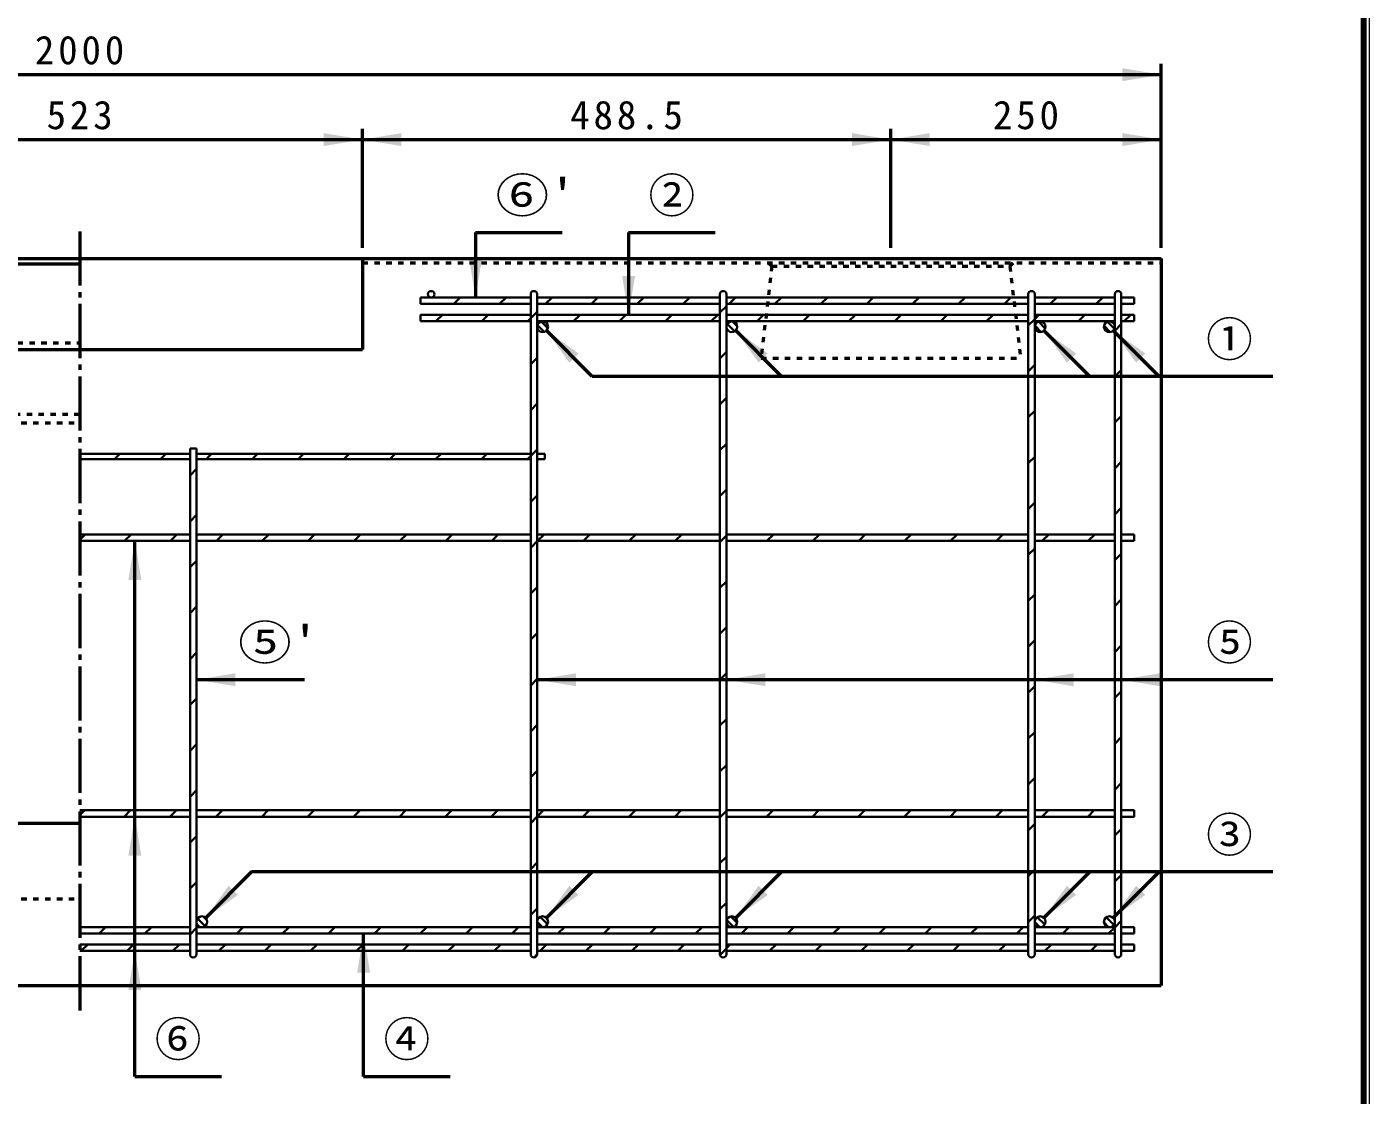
# Model space of a CAD drawing. Units: millimetres, scale not verified. Extents: x 100 to 4105, y 100 to 2870.
# Drawn here: x 2864 to 4105, y 847 to 1835 of the extents above; entities that cross this region are included whole.
import ezdxf
from ezdxf.enums import TextEntityAlignment as Align

# ---------------------------------------------------------------- set-up
doc = ezdxf.new("R2010")
doc.units = ezdxf.units.MM
doc.header["$LTSCALE"] = 5
doc.linetypes.add('USER1', pattern=[2.2, 1, -1.2])
doc.linetypes.add('USER3', pattern=[13.4, 10, -1.2, 1, -1.2])
doc.layers.add('V-nasSTD', color=7, linetype='Continuous', lineweight=50)
doc.styles.add('ＭＳ ゴシック', font='')
doc.styles.get('ＭＳ ゴシック').set_extended_font_data('MS Gothic')

msp = doc.modelspace()

# ---------------------------------------------------------------- hatches: boundary and pattern name
at = {"layer": 'V-nasSTD'}
for points in [[(3876.806, 1784.4), (3912.806, 1790.4), (3876.806, 1796.4)], [(3138.306, 1724.4), (3174.306, 1730.4), (3138.306, 1736.4)], [(3210.306, 1736.4), (3174.306, 1730.4), (3210.306, 1724.4)], [(3626.806, 1724.4), (3662.806, 1730.4), (3626.806, 1736.4)], [(3698.806, 1736.4), (3662.806, 1730.4), (3698.806, 1724.4)], [(3876.806, 1724.4), (3912.806, 1730.4), (3876.806, 1736.4)], [(3284.806, 1620.4), (3278.806, 1584.4), (3272.806, 1620.4)], [(3426.306, 1604.4), (3420.306, 1568.4), (3414.306, 1604.4)], [(3365.554, 1524.166), (3344.341, 1553.865), (3374.04, 1532.651)], [(3540.554, 1524.166), (3519.341, 1553.865), (3549.04, 1532.651)], [(3825.554, 1524.166), (3804.341, 1553.865), (3834.04, 1532.651)], [(3889.554, 1524.166), (3868.341, 1553.865), (3898.04, 1532.651)], [(2969.806, 1323.4), (2963.806, 1359.4), (2957.806, 1323.4)], [(3056.806, 1237.048), (3020.806, 1231.048), (3056.806, 1225.048)], [(3371.806, 1237.048), (3335.806, 1231.048), (3371.806, 1225.048)], [(3546.806, 1237.048), (3510.806, 1231.048), (3546.806, 1225.048)], [(3831.806, 1237.048), (3795.806, 1231.048), (3831.806, 1225.048)], [(3911.806, 1237.048), (3875.806, 1231.048), (3911.806, 1225.048)], [(2969.806, 1068.4), (2963.806, 1104.4), (2957.806, 1068.4)], [(3050.554, 1040.634), (3029.341, 1010.936), (3059.04, 1032.149)], [(3365.554, 1040.634), (3344.341, 1010.936), (3374.04, 1032.149)], [(3540.554, 1040.634), (3519.341, 1010.936), (3549.04, 1032.149)], [(3825.554, 1040.634), (3804.341, 1010.936), (3834.04, 1032.149)], [(3889.554, 1040.634), (3868.341, 1010.936), (3898.04, 1032.149)], [(3181.306, 960.4), (3175.306, 996.4), (3169.306, 960.4)], [(2969.806, 944.4), (2963.806, 980.4), (2957.806, 944.4)]]:
    msp.add_hatch(color=256, dxfattribs=at).paths.add_polyline_path(points)

# ---------------------------------------------------------------- linework, layer by layer
at = {"layer": 'V-nasSTD', "lineweight": 100}
msp.add_line((4100, 105), (4100, 2865), dxfattribs=at)
at = {"layer": 'V-nasSTD'}
for p, q in [((3912.806, 1630.4), (3912.806, 1800.4)), ((1912.806, 1790.4), (3912.806, 1790.4)), ((3174.306, 1630.4), (3174.306, 1740.4)), ((3662.806, 1630.4), (3662.806, 1740.4)), ((2651.306, 1730.4), (3174.306, 1730.4)), ((3174.306, 1730.4), (3662.806, 1730.4)), ((3662.806, 1730.4), (3912.806, 1730.4)), ((3278.806, 1644.4), (3278.806, 1584.4)), ((3278.806, 1644.4), (3358.806, 1644.4)), ((3420.306, 1644.4), (3420.306, 1568.4)), ((3420.306, 1644.4), (3500.306, 1644.4)), ((1912.806, 1620.4), (3912.806, 1620.4)), ((2651.306, 1620.4), (3174.306, 1620.4)), ((2651.306, 1615.4), (2912.806, 1615.4)), ((3174.306, 1620.4), (3174.306, 1536.4)), ((3912.806, 1620.4), (3912.806, 948.4)), ((3386.768, 1511.438), (3344.341, 1553.865)), ((3561.768, 1511.438), (3519.341, 1553.865)), ((3846.768, 1511.438), (3804.341, 1553.865)), ((3910.768, 1511.438), (3868.341, 1553.865)), ((2651.306, 1536.4), (3174.306, 1536.4)), ((4015.806, 1511.438), (3386.768, 1511.438)), ((2963.806, 864.4), (2963.806, 1359.4)), ((3120.806, 1231.048), (3020.806, 1231.048)), ((4015.806, 1231.048), (3335.806, 1231.048)), ((2032.806, 1098.4), (2912.806, 1098.4)), ((3071.768, 1053.362), (3029.341, 1010.936)), ((4015.806, 1053.362), (3071.768, 1053.362)), ((3386.768, 1053.362), (3344.341, 1010.936)), ((3561.768, 1053.362), (3519.341, 1010.936)), ((3846.768, 1053.362), (3804.341, 1010.936)), ((3910.768, 1053.362), (3868.341, 1010.936)), ((3175.306, 864.4), (3175.306, 996.4)), ((1912.806, 948.4), (3912.806, 948.4)), ((2963.806, 864.4), (3043.806, 864.4)), ((3175.306, 864.4), (3255.306, 864.4))]:
    msp.add_line(p, q, dxfattribs=at)
at = {"layer": 'V-nasSTD', "linetype": 'USER3'}
msp.add_line((2912.806, 1645.4), (2912.806, 923.4), dxfattribs=at)
at = {"layer": 'V-nasSTD', "linetype": 'USER1'}
for p, q in [((3174.306, 1616.4), (3912.806, 1616.4)), ((3552.806, 1613.4), (3542.806, 1528.4)), ((3552.806, 1613.4), (3549.806, 1616.4)), ((3552.806, 1613.4), (3772.806, 1613.4)), ((3772.806, 1613.4), (3775.806, 1616.4)), ((3772.806, 1613.4), (3782.806, 1528.4)), ((2657.306, 1542.4), (2912.806, 1542.4)), ((3542.806, 1528.4), (3782.806, 1528.4)), ((1912.806, 1468.4), (2912.806, 1468.4)), ((2912.806, 1476.289), (2662.565, 1476.289)), ((1912.806, 1028.4), (2912.806, 1028.4))]:
    msp.add_line(p, q, dxfattribs=at)
at = {"layer": 'V-nasSTD', "lineweight": 35}
for p, q in [((3227.806, 1584.4), (3329.806, 1584.4)), ((3227.806, 1584.4), (3227.806, 1578.4)), ((3227.806, 1578.4), (3329.806, 1578.4)), ((3258.65, 1578.4), (3264.65, 1584.4)), ((3301.076, 1578.4), (3307.076, 1584.4)), ((3329.806, 1587.4), (3329.806, 977.4)), ((3335.806, 1587.4), (3335.806, 977.4)), ((3335.806, 1584.4), (3504.806, 1584.4)), ((3335.806, 1578.4), (3504.806, 1578.4)), ((3343.503, 1578.4), (3349.503, 1584.4)), ((3385.929, 1578.4), (3391.929, 1584.4)), ((3428.355, 1578.4), (3434.355, 1584.4)), ((3470.782, 1578.4), (3476.782, 1584.4)), ((3504.806, 1587.4), (3504.806, 977.4)), ((3510.806, 1576.497), (3504.806, 1570.497)), ((3510.806, 1587.4), (3510.806, 977.4)), ((3510.806, 1584.4), (3789.806, 1584.4)), ((3510.806, 1578.4), (3789.806, 1578.4)), ((3519.208, 1584.4), (3513.208, 1578.4)), ((3561.635, 1584.4), (3555.635, 1578.4)), ((3598.061, 1578.4), (3604.061, 1584.4)), ((3640.488, 1578.4), (3646.488, 1584.4)), ((3682.914, 1578.4), (3688.914, 1584.4)), ((3725.34, 1578.4), (3731.34, 1584.4)), ((3767.767, 1578.4), (3773.767, 1584.4)), ((3789.806, 1587.4), (3789.806, 977.4)), ((3795.806, 1587.4), (3795.806, 977.4)), ((3795.806, 1584.4), (3869.806, 1584.4)), ((3795.806, 1578.4), (3869.806, 1578.4)), ((3810.193, 1578.4), (3816.193, 1584.4)), ((3852.62, 1578.4), (3858.62, 1584.4)), ((3869.806, 1587.4), (3869.806, 977.4)), ((3875.806, 1587.4), (3875.806, 977.4)), ((3875.806, 1584.4), (3887.806, 1584.4)), ((3875.806, 1578.4), (3887.806, 1578.4)), ((3887.806, 1584.4), (3887.806, 1578.4)), ((3227.806, 1568.4), (3329.806, 1568.4)), ((3227.806, 1568.4), (3227.806, 1562.4)), ((3248.15, 1568.4), (3242.15, 1562.4)), ((3284.576, 1562.4), (3290.576, 1568.4)), ((3327.003, 1562.4), (3329.806, 1565.203)), ((3335.806, 1571.203), (3329.806, 1565.203)), ((3335.806, 1568.4), (3504.806, 1568.4)), ((3369.429, 1562.4), (3375.429, 1568.4)), ((3411.855, 1562.4), (3417.855, 1568.4)), ((3454.282, 1562.4), (3460.282, 1568.4)), ((3496.708, 1562.4), (3502.708, 1568.4)), ((3510.806, 1568.4), (3789.806, 1568.4)), ((3539.135, 1562.4), (3545.135, 1568.4)), ((3581.561, 1562.4), (3587.561, 1568.4)), ((3623.988, 1562.4), (3629.988, 1568.4)), ((3666.414, 1562.4), (3672.414, 1568.4)), ((3708.84, 1562.4), (3714.84, 1568.4)), ((3751.267, 1562.4), (3757.267, 1568.4)), ((3795.806, 1564.513), (3789.806, 1558.513)), ((3869.806, 1568.4), (3795.806, 1568.4)), ((3799.693, 1568.4), (3795.806, 1564.513)), ((3836.12, 1562.4), (3842.12, 1568.4)), ((3875.806, 1568.4), (3887.806, 1568.4)), ((3878.546, 1562.4), (3884.546, 1568.4)), ((3887.806, 1568.4), (3887.806, 1562.4)), ((3227.806, 1562.4), (3329.806, 1562.4)), ((3504.806, 1562.4), (3335.806, 1562.4)), ((3335.989, 1558.742), (3342.147, 1552.584)), ((3339.56, 1562.243), (3345.648, 1556.154)), ((3789.806, 1562.4), (3510.806, 1562.4)), ((3511.524, 1559.983), (3518.389, 1553.119)), ((3516.194, 1562.385), (3520.79, 1557.788)), ((3869.806, 1562.4), (3795.806, 1562.4)), ((3795.914, 1558.436), (3801.842, 1552.509)), ((3799.265, 1562.157), (3805.562, 1555.859)), ((3859.859, 1558.131), (3865.536, 1552.454)), ((3862.999, 1562.062), (3869.468, 1555.593)), ((3875.806, 1559.66), (3869.806, 1553.66)), ((3875.806, 1562.4), (3887.806, 1562.4)), ((3335.806, 1528.777), (3329.806, 1522.777)), ((3510.806, 1534.071), (3504.806, 1528.071)), ((3795.806, 1522.086), (3789.806, 1516.086)), ((3875.806, 1517.233), (3869.806, 1511.233)), ((3510.806, 1491.645), (3504.806, 1485.645)), ((3335.806, 1486.35), (3329.806, 1480.35)), ((3795.806, 1479.66), (3789.806, 1473.66)), ((3875.806, 1474.807), (3869.806, 1468.807)), ((2912.806, 1439.9), (3014.806, 1439.9)), ((2944.944, 1434.9), (2949.944, 1439.9)), ((2987.371, 1434.9), (2992.371, 1439.9)), ((3014.806, 1444.9), (3014.806, 977.4)), ((3014.806, 1444.9), (3020.806, 1444.9)), ((3020.806, 1444.9), (3020.806, 977.4)), ((3020.806, 1439.9), (3329.806, 1439.9)), ((3034.797, 1439.9), (3029.797, 1434.9)), ((3072.223, 1434.9), (3077.223, 1439.9)), ((3114.65, 1434.9), (3119.65, 1439.9)), ((3157.076, 1434.9), (3162.076, 1439.9)), ((3199.503, 1434.9), (3204.503, 1439.9)), ((3241.929, 1434.9), (3246.929, 1439.9)), ((3284.355, 1434.9), (3289.355, 1439.9)), ((3335.806, 1443.924), (3329.806, 1437.924)), ((3335.806, 1439.9), (3342.806, 1439.9)), ((3342.806, 1439.9), (3342.806, 1434.9)), ((3510.806, 1449.218), (3504.806, 1443.218)), ((2912.806, 1434.9), (3014.806, 1434.9)), ((3020.806, 1434.9), (3329.806, 1434.9)), ((3326.782, 1434.9), (3329.806, 1437.924)), ((3335.806, 1434.9), (3342.806, 1434.9)), ((3795.806, 1437.233), (3789.806, 1431.233)), ((3875.806, 1432.381), (3869.806, 1426.381)), ((3020.806, 1425.909), (3014.806, 1419.909)), ((3510.806, 1406.792), (3504.806, 1400.792)), ((3335.806, 1401.497), (3329.806, 1395.497)), ((3795.806, 1394.807), (3789.806, 1388.807)), ((3020.806, 1383.482), (3014.806, 1377.482)), ((3875.806, 1389.954), (3869.806, 1383.954)), ((2912.806, 1365.4), (3014.806, 1365.4)), ((2912.806, 1360.335), (2917.871, 1365.4)), ((2954.297, 1359.4), (2960.297, 1365.4)), ((2996.723, 1359.4), (3002.723, 1365.4)), ((3020.806, 1365.4), (3329.806, 1365.4)), ((3039.15, 1359.4), (3045.15, 1365.4)), ((3081.576, 1359.4), (3087.576, 1365.4)), ((3124.003, 1359.4), (3130.003, 1365.4)), ((3166.429, 1359.4), (3172.429, 1365.4)), ((3208.855, 1359.4), (3214.855, 1365.4)), ((3251.282, 1359.4), (3257.282, 1365.4)), ((3293.708, 1359.4), (3299.708, 1365.4)), ((3335.806, 1365.4), (3504.806, 1365.4)), ((3342.135, 1365.4), (3336.135, 1359.4)), ((3378.561, 1359.4), (3384.561, 1365.4)), ((3420.988, 1359.4), (3426.988, 1365.4)), ((3463.414, 1359.4), (3469.414, 1365.4)), ((3510.806, 1365.4), (3789.806, 1365.4)), ((3511.84, 1365.4), (3510.806, 1364.365)), ((3554.267, 1365.4), (3548.267, 1359.4)), ((3596.693, 1365.4), (3590.693, 1359.4)), ((3633.12, 1359.4), (3639.12, 1365.4)), ((3675.546, 1359.4), (3681.546, 1365.4)), ((3717.972, 1359.4), (3723.972, 1365.4)), ((3760.399, 1359.4), (3766.399, 1365.4)), ((3795.806, 1365.4), (3869.806, 1365.4)), ((3802.825, 1359.4), (3808.825, 1365.4)), ((3845.252, 1359.4), (3851.252, 1365.4)), ((3875.806, 1365.4), (3887.806, 1365.4)), ((3887.806, 1365.4), (3887.806, 1359.4)), ((2912.806, 1359.4), (3014.806, 1359.4)), ((3020.806, 1359.4), (3329.806, 1359.4)), ((3335.806, 1359.071), (3329.806, 1353.071)), ((3335.806, 1359.4), (3504.806, 1359.4)), ((3510.806, 1364.365), (3504.806, 1358.365)), ((3510.806, 1359.4), (3789.806, 1359.4)), ((3795.806, 1359.4), (3869.806, 1359.4)), ((3875.806, 1359.4), (3887.806, 1359.4)), ((3887.678, 1359.4), (3887.806, 1359.528)), ((3020.806, 1341.056), (3014.806, 1335.056)), ((3795.806, 1352.381), (3789.806, 1346.381)), ((3875.806, 1347.528), (3869.806, 1341.528)), ((3335.806, 1316.645), (3329.806, 1310.645)), ((3510.806, 1321.939), (3504.806, 1315.939)), ((3795.806, 1309.954), (3789.806, 1303.954)), ((3875.806, 1305.101), (3869.806, 1299.101)), ((3020.806, 1298.63), (3014.806, 1292.63)), ((3510.806, 1279.513), (3504.806, 1273.513)), ((3335.806, 1274.218), (3329.806, 1268.218)), ((3795.806, 1267.528), (3789.806, 1261.528)), ((3020.806, 1256.203), (3014.806, 1250.203)), ((3869.806, 1256.675), (3875.806, 1262.675)), ((3335.806, 1231.792), (3329.806, 1225.792)), ((3510.806, 1237.086), (3504.806, 1231.086)), ((3789.806, 1219.101), (3795.806, 1225.101)), ((3869.806, 1214.249), (3875.806, 1220.249)), ((3020.806, 1213.777), (3014.806, 1207.777)), ((3510.806, 1194.66), (3504.806, 1188.66)), ((3335.806, 1189.365), (3329.806, 1183.365)), ((3789.806, 1176.675), (3795.806, 1182.675)), ((3020.806, 1171.35), (3014.806, 1165.35)), ((3869.806, 1171.822), (3875.806, 1177.822)), ((3335.806, 1146.939), (3329.806, 1140.939)), ((3510.806, 1152.233), (3504.806, 1146.233)), ((3789.806, 1134.249), (3795.806, 1140.249)), ((3869.806, 1129.396), (3875.806, 1135.396)), ((3020.806, 1128.924), (3014.806, 1122.924)), ((2912.806, 1110.4), (3014.806, 1110.4)), ((2912.806, 1105.777), (2917.429, 1110.4)), ((2953.855, 1104.4), (2959.855, 1110.4)), ((2996.282, 1104.4), (3002.282, 1110.4)), ((3020.806, 1110.4), (3329.806, 1110.4)), ((3038.708, 1104.4), (3044.708, 1110.4)), ((3081.135, 1104.4), (3087.135, 1110.4)), ((3123.561, 1104.4), (3129.561, 1110.4)), ((3165.988, 1104.4), (3171.988, 1110.4)), ((3208.414, 1104.4), (3214.414, 1110.4)), ((3250.84, 1104.4), (3256.84, 1110.4)), ((3293.267, 1104.4), (3299.267, 1110.4)), ((3335.806, 1110.4), (3504.806, 1110.4)), ((3341.693, 1110.4), (3335.806, 1104.513)), ((3384.12, 1110.4), (3378.12, 1104.4)), ((3420.546, 1104.4), (3426.546, 1110.4)), ((3462.972, 1104.4), (3468.972, 1110.4)), ((3510.806, 1109.807), (3504.806, 1103.807)), ((3510.806, 1110.4), (3789.806, 1110.4)), ((3510.806, 1109.807), (3511.399, 1110.4)), ((3547.825, 1104.4), (3553.825, 1110.4)), ((3590.252, 1104.4), (3596.252, 1110.4)), ((3632.678, 1104.4), (3638.678, 1110.4)), ((3675.104, 1104.4), (3681.104, 1110.4)), ((3717.531, 1104.4), (3723.531, 1110.4)), ((3759.957, 1104.4), (3765.957, 1110.4)), ((3795.806, 1110.4), (3869.806, 1110.4)), ((3802.384, 1104.4), (3808.384, 1110.4)), ((3844.81, 1104.4), (3850.81, 1110.4)), ((3875.806, 1110.4), (3887.806, 1110.4)), ((3887.236, 1104.4), (3887.806, 1104.969)), ((3887.806, 1110.4), (3887.806, 1104.4)), ((2912.806, 1104.4), (3014.806, 1104.4)), ((3020.806, 1104.4), (3329.806, 1104.4)), ((3335.806, 1104.513), (3329.806, 1098.513)), ((3335.806, 1104.4), (3504.806, 1104.4)), ((3510.806, 1104.4), (3789.806, 1104.4)), ((3789.806, 1091.822), (3795.806, 1097.822)), ((3795.806, 1104.4), (3869.806, 1104.4)), ((3869.806, 1086.969), (3875.806, 1092.969)), ((3875.806, 1104.4), (3887.806, 1104.4)), ((3020.806, 1086.497), (3014.806, 1080.497)), ((3504.806, 1061.381), (3510.806, 1067.381)), ((3335.806, 1062.086), (3329.806, 1056.086)), ((3789.806, 1049.396), (3795.806, 1055.396)), ((3020.806, 1044.071), (3014.806, 1038.071)), ((3869.806, 1044.543), (3875.806, 1050.543)), ((3335.806, 1019.66), (3329.806, 1013.66)), ((3504.806, 1018.954), (3510.806, 1024.954)), ((3021.744, 1010.317), (3028.722, 1003.339)), ((3026.84, 1012.292), (3030.697, 1008.434)), ((3335.806, 1007.382), (3340.788, 1002.4)), ((3338.449, 1011.81), (3345.215, 1005.044)), ((3511.043, 1008.922), (3517.327, 1002.637)), ((3514.748, 1012.287), (3520.693, 1006.343)), ((3789.806, 1006.969), (3795.806, 1012.969)), ((3795.823, 1006.984), (3800.39, 1002.418)), ((3798.207, 1011.672), (3805.077, 1004.801)), ((3859.875, 1006.572), (3863.978, 1002.469)), ((3861.988, 1011.53), (3868.936, 1004.582)), ((3869.806, 1002.117), (3875.806, 1008.117)), ((2912.806, 1002.4), (3014.806, 1002.4)), ((3014.806, 996.4), (2912.806, 996.4)), ((2930.708, 996.4), (2936.708, 1002.4)), ((2973.135, 996.4), (2979.135, 1002.4)), ((3020.806, 1001.645), (3014.806, 995.645)), ((3020.806, 1002.4), (3329.806, 1002.4)), ((3021.561, 1002.4), (3020.806, 1001.645)), ((3329.806, 996.4), (3020.806, 996.4)), ((3057.988, 996.4), (3063.988, 1002.4)), ((3100.414, 996.4), (3106.414, 1002.4)), ((3142.84, 996.4), (3148.84, 1002.4)), ((3185.267, 996.4), (3191.267, 1002.4)), ((3227.693, 996.4), (3233.693, 1002.4)), ((3270.12, 996.4), (3276.12, 1002.4)), ((3312.546, 996.4), (3318.546, 1002.4)), ((3335.806, 1002.4), (3504.806, 1002.4)), ((3504.806, 996.4), (3335.806, 996.4)), ((3354.972, 996.4), (3360.972, 1002.4)), ((3397.399, 996.4), (3403.399, 1002.4)), ((3439.825, 996.4), (3445.825, 1002.4)), ((3482.252, 996.4), (3488.252, 1002.4)), ((3510.806, 1002.4), (3789.806, 1002.4)), ((3789.806, 996.4), (3510.806, 996.4)), ((3524.678, 996.4), (3530.678, 1002.4)), ((3567.104, 996.4), (3573.104, 1002.4)), ((3609.531, 996.4), (3615.531, 1002.4)), ((3651.957, 996.4), (3657.957, 1002.4)), ((3694.384, 996.4), (3700.384, 1002.4)), ((3736.81, 996.4), (3742.81, 1002.4)), ((3779.236, 996.4), (3785.236, 1002.4)), ((3869.806, 1002.4), (3795.806, 1002.4)), ((3869.806, 996.4), (3795.806, 996.4)), ((3821.663, 996.4), (3827.663, 1002.4)), ((3864.089, 996.4), (3869.806, 1002.117)), ((3875.806, 1002.4), (3887.806, 1002.4)), ((3875.806, 996.4), (3887.806, 996.4)), ((3887.806, 1002.4), (3887.806, 996.4)), ((2912.806, 986.4), (3014.806, 986.4)), ((2914.208, 980.4), (2920.208, 986.4)), ((2956.635, 980.4), (2962.635, 986.4)), ((2999.061, 980.4), (3005.061, 986.4)), ((3020.806, 986.4), (3329.806, 986.4)), ((3047.488, 986.4), (3041.488, 980.4)), ((3089.914, 986.4), (3083.914, 980.4)), ((3132.34, 986.4), (3126.34, 980.4)), ((3168.767, 980.4), (3174.767, 986.4)), ((3211.193, 980.4), (3217.193, 986.4)), ((3253.62, 980.4), (3259.62, 986.4)), ((3296.046, 980.4), (3302.046, 986.4)), ((3335.806, 986.4), (3504.806, 986.4)), ((3338.472, 980.4), (3344.472, 986.4)), ((3380.899, 980.4), (3386.899, 986.4)), ((3423.325, 980.4), (3429.325, 986.4)), ((3465.752, 980.4), (3471.752, 986.4)), ((3504.906, 976.629), (3510.806, 982.528)), ((3510.806, 986.4), (3789.806, 986.4)), ((3510.806, 983.028), (3514.178, 986.4)), ((3550.604, 980.4), (3556.604, 986.4)), ((3593.031, 980.4), (3599.031, 986.4)), ((3635.457, 980.4), (3641.457, 986.4)), ((3677.884, 980.4), (3683.884, 986.4)), ((3720.31, 980.4), (3726.31, 986.4)), ((3762.736, 980.4), (3768.736, 986.4)), ((3795.806, 986.4), (3869.806, 986.4)), ((3805.163, 980.4), (3811.163, 986.4)), ((3847.589, 980.4), (3853.589, 986.4)), ((3875.806, 986.4), (3887.806, 986.4)), ((3887.806, 986.4), (3887.806, 980.4)), ((2912.806, 980.4), (3014.806, 980.4)), ((3020.806, 980.4), (3329.806, 980.4)), ((3332.977, 974.405), (3335.801, 977.229)), ((3335.806, 980.4), (3504.806, 980.4)), ((3510.806, 980.4), (3789.806, 980.4)), ((3795.806, 980.4), (3869.806, 980.4)), ((3875.806, 980.4), (3887.806, 980.4))]:
    msp.add_line(p, q, dxfattribs=at)
at = {"layer": 'V-nasSTD', "lineweight": 13}
msp.add_lwpolyline([(100, 100), (100, 2870), (4105, 2870), (4105, 100)], close=True, dxfattribs=at)
at = {"layer": 'V-nasSTD', "lineweight": 35}
for centre, radius in [((3237.806, 1587.4), 3), ((3340.806, 1557.4), 5), ((3515.806, 1557.4), 5), ((3800.806, 1557.4), 5), ((3864.806, 1557.4), 5), ((3025.806, 1007.4), 5), ((3340.806, 1007.4), 5), ((3515.806, 1007.4), 5), ((3800.806, 1007.4), 5), ((3864.806, 1007.4), 5)]:
    msp.add_circle(centre, radius, dxfattribs=at)
for centre, start, end in [((3332.806, 1587.4), 0, 180), ((3507.806, 1587.4), 0, 180), ((3792.806, 1587.4), 0, 180), ((3872.806, 1587.4), 0, 180), ((3017.806, 977.4), 180, 0), ((3332.806, 977.4), 180, 0), ((3507.806, 977.4), 180, 0), ((3792.806, 977.4), 180, 0), ((3872.806, 977.4), 180, 0)]:
    msp.add_arc(centre, 3, start, end, dxfattribs=at)

# ---------------------------------------------------------------- texts
at = {"layer": 'V-nasSTD', "style": 'ＭＳ ゴシック', "width": 1.15}
for s, p in [("⑥'", (3297.206, 1694.6)), ("⑤'", (3059.206, 1281.248))]:
    msp.add_text(s, height=31.67, dxfattribs=at).set_placement(p, align=Align.TOP_LEFT)
at = {"layer": 'V-nasSTD', "style": 'ＭＳ ゴシック'}
for s, p in [('②', (3438.706, 1694.6)), ('①', (3954.206, 1561.638)), ('⑤', (3954.206, 1281.248)), ('③', (3954.206, 1103.562)), ('⑥', (2982.206, 914.6)), ('④', (3193.706, 914.6))]:
    msp.add_text(s, height=31.67, dxfattribs=at).set_placement(p, align=Align.TOP_LEFT)
at = {"layer": 'V-nasSTD', "char_height": 26.39, "attachment_point": 1, "style": 'ＭＳ ゴシック'}
for s, insert in [('\\T1.2;2000', (2871.406, 1826.4)), ('\\T1.2;523', (2882.206, 1766.4)), ('\\T1.2;488.5', (3366.356, 1766.4)), ('\\T1.2;250', (3757.206, 1766.4))]:
    msp.add_mtext(s, dxfattribs=dict(at, insert=insert))

doc.saveas('drawing.dxf')
